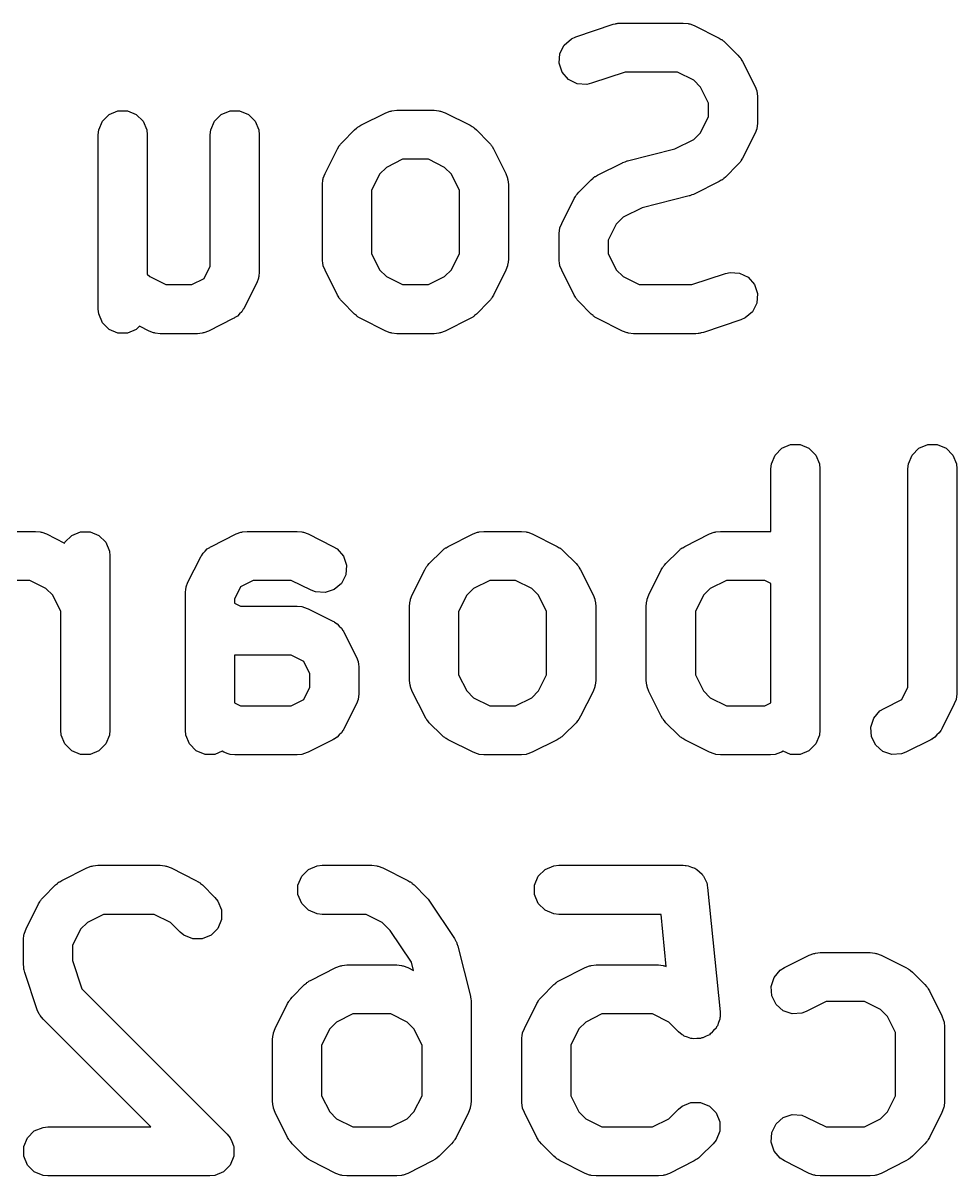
# Model space of a CAD drawing. Header units: inches. Extents: x 1.99 to 4.39, y -4.22 to -2.13.
# Drawn here: x 3.8726 to 3.985, y -2.7287 to -2.5899 of the extents above; entities that cross this region are included whole.
import ezdxf

# ---------------------------------------------------------------- set-up
doc = ezdxf.new("R2010")
doc.units = ezdxf.units.IN
doc.header["$MEASUREMENT"] = 0
doc.layers.add('BLACK', color=250, linetype='CONTINUOUS')

msp = doc.modelspace()

# ---------------------------------------------------------------- linework, layer by layer
at = {"layer": 'BLACK', "linetype": 'CONTINUOUS'}
for p, q in [((3.93916, -2.59155), (3.94366, -2.59005)), ((3.94366, -2.59005), (3.94395, -2.58998)), ((3.94395, -2.58998), (3.94402, -2.58995)), ((3.94402, -2.58995), (3.94412, -2.58994)), ((3.94412, -2.58994), (3.94423, -2.58992)), ((3.94423, -2.58992), (3.9443, -2.58993)), ((3.9443, -2.58993), (3.9446, -2.5899)), ((3.9446, -2.5899), (3.9521, -2.5899)), ((3.9521, -2.5899), (3.95267, -2.58995)), ((3.95267, -2.58995), (3.95277, -2.58999)), ((3.95277, -2.58999), (3.95288, -2.59)), ((3.95288, -2.59), (3.95342, -2.59021)), ((3.95342, -2.59021), (3.95642, -2.59171)), ((3.93863, -2.59178), (3.93916, -2.59155)), ((3.93725, -2.59357), (3.93776, -2.59254)), ((3.93776, -2.59254), (3.93863, -2.59178)), ((3.95642, -2.59171), (3.95666, -2.59186)), ((3.95666, -2.59186), (3.95674, -2.59189)), ((3.95674, -2.59189), (3.95682, -2.59196)), ((3.95682, -2.59196), (3.95691, -2.59202)), ((3.95691, -2.59202), (3.95696, -2.59208)), ((3.95696, -2.59208), (3.95718, -2.59226)), ((3.95718, -2.59226), (3.95868, -2.59376)), ((3.93717, -2.59472), (3.93725, -2.59357)), ((3.95868, -2.59376), (3.95887, -2.59399)), ((3.95887, -2.59399), (3.95893, -2.59404)), ((3.95893, -2.59404), (3.95898, -2.59413)), ((3.95898, -2.59413), (3.95905, -2.59421)), ((3.95905, -2.59421), (3.95908, -2.59428)), ((3.95908, -2.59428), (3.95924, -2.59453)), ((3.93753, -2.59581), (3.93717, -2.59472)), ((3.93829, -2.59668), (3.93753, -2.59581)), ((3.94508, -2.5958), (3.94103, -2.59715)), ((3.9514, -2.5958), (3.94508, -2.5958)), ((3.95335, -2.59678), (3.9514, -2.5958)), ((3.95924, -2.59453), (3.96074, -2.59753)), ((3.93932, -2.5972), (3.93829, -2.59668)), ((3.94047, -2.59728), (3.93932, -2.5972)), ((3.94103, -2.59715), (3.94047, -2.59728)), ((3.95417, -2.5976), (3.95335, -2.59678)), ((3.95514, -2.59955), (3.95417, -2.5976)), ((3.96074, -2.59753), (3.96094, -2.59807)), ((3.96094, -2.59807), (3.96095, -2.59817)), ((3.96095, -2.59817), (3.96099, -2.59827)), ((3.96099, -2.59827), (3.96105, -2.59885)), ((3.95514, -2.60115), (3.95514, -2.59955)), ((3.96105, -2.59885), (3.96105, -2.60185)), ((3.88215, -2.60171), (3.88296, -2.60089)), ((3.88296, -2.60089), (3.88403, -2.60045)), ((3.88403, -2.60045), (3.88518, -2.60045)), ((3.88518, -2.60045), (3.88624, -2.60089)), ((3.88624, -2.60089), (3.88706, -2.60171)), ((3.89565, -2.60171), (3.89646, -2.60089)), ((3.89646, -2.60089), (3.89753, -2.60045)), ((3.89753, -2.60045), (3.89868, -2.60045)), ((3.89868, -2.60045), (3.89974, -2.60089)), ((3.89974, -2.60089), (3.90056, -2.60171)), ((3.91328, -2.60221), (3.91628, -2.60071)), ((3.91628, -2.60071), (3.91682, -2.6005)), ((3.91682, -2.6005), (3.91693, -2.60049)), ((3.91693, -2.60049), (3.91702, -2.60045)), ((3.91702, -2.60045), (3.9176, -2.6004)), ((3.9176, -2.6004), (3.9221, -2.6004)), ((3.9221, -2.6004), (3.92267, -2.60045)), ((3.92267, -2.60045), (3.92277, -2.60049)), ((3.92277, -2.60049), (3.92288, -2.6005)), ((3.92288, -2.6005), (3.92342, -2.60071)), ((3.92342, -2.60071), (3.92642, -2.60221)), ((3.95417, -2.6031), (3.95514, -2.60115)), ((3.88165, -2.60335), (3.88171, -2.60277)), ((3.88171, -2.60277), (3.88215, -2.60171)), ((3.88706, -2.60171), (3.8875, -2.60277)), ((3.8875, -2.60277), (3.88756, -2.60335)), ((3.89515, -2.60335), (3.89521, -2.60277)), ((3.89521, -2.60277), (3.89565, -2.60171)), ((3.90056, -2.60171), (3.901, -2.60277)), ((3.901, -2.60277), (3.90105, -2.60335)), ((3.91101, -2.60426), (3.91251, -2.60276)), ((3.91251, -2.60276), (3.91274, -2.60257)), ((3.91274, -2.60257), (3.91279, -2.60252)), ((3.91279, -2.60252), (3.91288, -2.60246)), ((3.91288, -2.60246), (3.91296, -2.60239)), ((3.91296, -2.60239), (3.91303, -2.60236)), ((3.91303, -2.60236), (3.91328, -2.60221)), ((3.92642, -2.60221), (3.92667, -2.60236)), ((3.92667, -2.60236), (3.92674, -2.60239)), ((3.92674, -2.60239), (3.92682, -2.60246)), ((3.92682, -2.60246), (3.92691, -2.60252)), ((3.92691, -2.60252), (3.92696, -2.60257)), ((3.92696, -2.60257), (3.92719, -2.60276)), ((3.92719, -2.60276), (3.92869, -2.60426)), ((3.96094, -2.60263), (3.96074, -2.60317)), ((3.96095, -2.60252), (3.96094, -2.60263)), ((3.96099, -2.60242), (3.96095, -2.60252)), ((3.96105, -2.60185), (3.96099, -2.60242)), ((3.88165, -2.62435), (3.88165, -2.60335)), ((3.88756, -2.60335), (3.88756, -2.62012)), ((3.89515, -2.61915), (3.89515, -2.60335)), ((3.90105, -2.60335), (3.90105, -2.61985)), ((3.95106, -2.60506), (3.95335, -2.60392)), ((3.95335, -2.60392), (3.95417, -2.6031)), ((3.96074, -2.60317), (3.95924, -2.60617)), ((3.90896, -2.60803), (3.91046, -2.60503)), ((3.91046, -2.60503), (3.91061, -2.60478)), ((3.91061, -2.60478), (3.91064, -2.60471)), ((3.91064, -2.60471), (3.91071, -2.60463)), ((3.91071, -2.60463), (3.91077, -2.60454)), ((3.91077, -2.60454), (3.91083, -2.60449)), ((3.91083, -2.60449), (3.91101, -2.60426)), ((3.92869, -2.60426), (3.92887, -2.60449)), ((3.92887, -2.60449), (3.92893, -2.60454)), ((3.92893, -2.60454), (3.92899, -2.60463)), ((3.92899, -2.60463), (3.92905, -2.60471)), ((3.92905, -2.60471), (3.92908, -2.60478)), ((3.92908, -2.60478), (3.92924, -2.60503)), ((3.92924, -2.60503), (3.93074, -2.60803)), ((3.94538, -2.60648), (3.95106, -2.60506)), ((3.9183, -2.6063), (3.91635, -2.60728)), ((3.9214, -2.6063), (3.9183, -2.6063)), ((3.92335, -2.60728), (3.9214, -2.6063)), ((3.94178, -2.60821), (3.94478, -2.60671)), ((3.94478, -2.60671), (3.94482, -2.60669)), ((3.94482, -2.60669), (3.94483, -2.60668)), ((3.94483, -2.60668), (3.94508, -2.60659)), ((3.94508, -2.60659), (3.94532, -2.6065)), ((3.94532, -2.6065), (3.94534, -2.6065)), ((3.94534, -2.6065), (3.94538, -2.60648)), ((3.95868, -2.60694), (3.95718, -2.60844)), ((3.95887, -2.60671), (3.95868, -2.60694)), ((3.95893, -2.60666), (3.95887, -2.60671)), ((3.95898, -2.60657), (3.95893, -2.60666)), ((3.95905, -2.60649), (3.95898, -2.60657)), ((3.95908, -2.60642), (3.95905, -2.60649)), ((3.95924, -2.60617), (3.95908, -2.60642)), ((3.90875, -2.60857), (3.90896, -2.60803)), ((3.91553, -2.6081), (3.91455, -2.61004)), ((3.91635, -2.60728), (3.91553, -2.6081)), ((3.92417, -2.6081), (3.92335, -2.60728)), ((3.92515, -2.61004), (3.92417, -2.6081)), ((3.93074, -2.60803), (3.93095, -2.60857)), ((3.94153, -2.60836), (3.94178, -2.60821)), ((3.90865, -2.60935), (3.9087, -2.60877)), ((3.90865, -2.61835), (3.90865, -2.60935)), ((3.9087, -2.60877), (3.90874, -2.60867)), ((3.90874, -2.60867), (3.90875, -2.60857)), ((3.93095, -2.60857), (3.93095, -2.60867)), ((3.93095, -2.60867), (3.93099, -2.60877)), ((3.93099, -2.60877), (3.93105, -2.60935)), ((3.93105, -2.60935), (3.93105, -2.61835)), ((3.93951, -2.61026), (3.94101, -2.60876)), ((3.94101, -2.60876), (3.94123, -2.60857)), ((3.94123, -2.60857), (3.94129, -2.60851)), ((3.94129, -2.60851), (3.94137, -2.60846)), ((3.94137, -2.60846), (3.94146, -2.60839)), ((3.94146, -2.60839), (3.94153, -2.60836)), ((3.95642, -2.60899), (3.95342, -2.61049)), ((3.95666, -2.60883), (3.95642, -2.60899)), ((3.95674, -2.6088), (3.95666, -2.60883)), ((3.95682, -2.60874), (3.95674, -2.6088)), ((3.95691, -2.60868), (3.95682, -2.60874)), ((3.95696, -2.60862), (3.95691, -2.60868)), ((3.95718, -2.60844), (3.95696, -2.60862)), ((3.91455, -2.61004), (3.91455, -2.61765)), ((3.92515, -2.61765), (3.92515, -2.61004)), ((3.93746, -2.61403), (3.93896, -2.61103)), ((3.93896, -2.61103), (3.93911, -2.61078)), ((3.93911, -2.61078), (3.93914, -2.61071)), ((3.93914, -2.61071), (3.93921, -2.61063)), ((3.93921, -2.61063), (3.93926, -2.61054)), ((3.93926, -2.61054), (3.93932, -2.61049)), ((3.93932, -2.61049), (3.93951, -2.61026)), ((3.95281, -2.61071), (3.94713, -2.61213)), ((3.95285, -2.6107), (3.95281, -2.61071)), ((3.95288, -2.6107), (3.95285, -2.6107)), ((3.95311, -2.6106), (3.95288, -2.6107)), ((3.95336, -2.61052), (3.95311, -2.6106)), ((3.95337, -2.61051), (3.95336, -2.61052)), ((3.95342, -2.61049), (3.95337, -2.61051)), ((3.94713, -2.61213), (3.94485, -2.61327)), ((3.94485, -2.61327), (3.94402, -2.6141)), ((3.93714, -2.61535), (3.9372, -2.61477)), ((3.9372, -2.61477), (3.93724, -2.61467)), ((3.93724, -2.61467), (3.93725, -2.61457)), ((3.93725, -2.61457), (3.93746, -2.61403)), ((3.94402, -2.6141), (3.94305, -2.61604)), ((3.93714, -2.61835), (3.93714, -2.61535)), ((3.94305, -2.61604), (3.94305, -2.61765)), ((3.91455, -2.61765), (3.91553, -2.6196)), ((3.92417, -2.6196), (3.92515, -2.61765)), ((3.94305, -2.61765), (3.94402, -2.6196)), ((3.8944, -2.62065), (3.89515, -2.61915)), ((3.9087, -2.61892), (3.90865, -2.61835)), ((3.90874, -2.61902), (3.9087, -2.61892)), ((3.90875, -2.61913), (3.90874, -2.61902)), ((3.90896, -2.61967), (3.90875, -2.61913)), ((3.93095, -2.61913), (3.93074, -2.61967)), ((3.93099, -2.61892), (3.93095, -2.61902)), ((3.93095, -2.61902), (3.93095, -2.61913)), ((3.93105, -2.61835), (3.93099, -2.61892)), ((3.9372, -2.61892), (3.93714, -2.61835)), ((3.93724, -2.61902), (3.9372, -2.61892)), ((3.93725, -2.61913), (3.93724, -2.61902)), ((3.93746, -2.61967), (3.93725, -2.61913)), ((3.88756, -2.62012), (3.88785, -2.62042)), ((3.88785, -2.62042), (3.8898, -2.62139)), ((3.89291, -2.62139), (3.8944, -2.62065)), ((3.90095, -2.62063), (3.90074, -2.62117)), ((3.90096, -2.62052), (3.90095, -2.62063)), ((3.901, -2.62042), (3.90096, -2.62052)), ((3.90105, -2.61985), (3.901, -2.62042)), ((3.91046, -2.62267), (3.90896, -2.61967)), ((3.91553, -2.6196), (3.91635, -2.62042)), ((3.91635, -2.62042), (3.9183, -2.62139)), ((3.9214, -2.62139), (3.92335, -2.62042)), ((3.92335, -2.62042), (3.92417, -2.6196)), ((3.93074, -2.61967), (3.92924, -2.62267)), ((3.93896, -2.62267), (3.93746, -2.61967)), ((3.94402, -2.6196), (3.94485, -2.62042)), ((3.94485, -2.62042), (3.94679, -2.62139)), ((3.95312, -2.62139), (3.95716, -2.62004)), ((3.95716, -2.62004), (3.95773, -2.61992)), ((3.95773, -2.61992), (3.95887, -2.62)), ((3.95887, -2.62), (3.9599, -2.62051)), ((3.9599, -2.62051), (3.96066, -2.62138)), ((3.8898, -2.62139), (3.89291, -2.62139)), ((3.90074, -2.62117), (3.89924, -2.62417)), ((3.9183, -2.62139), (3.9214, -2.62139)), ((3.94679, -2.62139), (3.95312, -2.62139)), ((3.96066, -2.62138), (3.96102, -2.62248)), ((3.91061, -2.62291), (3.91046, -2.62267)), ((3.91064, -2.62299), (3.91061, -2.62291)), ((3.91071, -2.62307), (3.91064, -2.62299)), ((3.91077, -2.62316), (3.91071, -2.62307)), ((3.91083, -2.62321), (3.91077, -2.62316)), ((3.91101, -2.62343), (3.91083, -2.62321)), ((3.91251, -2.62493), (3.91101, -2.62343)), ((3.92869, -2.62343), (3.92719, -2.62493)), ((3.92887, -2.62321), (3.92869, -2.62343)), ((3.92893, -2.62316), (3.92887, -2.62321)), ((3.92899, -2.62307), (3.92893, -2.62316)), ((3.92905, -2.62299), (3.92899, -2.62307)), ((3.92908, -2.62291), (3.92905, -2.62299)), ((3.92924, -2.62267), (3.92908, -2.62291)), ((3.93911, -2.62291), (3.93896, -2.62267)), ((3.93914, -2.62299), (3.93911, -2.62291)), ((3.93921, -2.62307), (3.93914, -2.62299)), ((3.93926, -2.62316), (3.93921, -2.62307)), ((3.93932, -2.62321), (3.93926, -2.62316)), ((3.93951, -2.62343), (3.93932, -2.62321)), ((3.94101, -2.62493), (3.93951, -2.62343)), ((3.96102, -2.62248), (3.96094, -2.62363)), ((3.88171, -2.62492), (3.88165, -2.62435)), ((3.88215, -2.62599), (3.88171, -2.62492)), ((3.89865, -2.6249), (3.89841, -2.62518)), ((3.89893, -2.62466), (3.89865, -2.6249)), ((3.89912, -2.62436), (3.89893, -2.62466)), ((3.89917, -2.62431), (3.89912, -2.62436)), ((3.89918, -2.62426), (3.89917, -2.62431)), ((3.89924, -2.62417), (3.89918, -2.62426)), ((3.91274, -2.62512), (3.91251, -2.62493)), ((3.92719, -2.62493), (3.92696, -2.62512)), ((3.94123, -2.62512), (3.94101, -2.62493)), ((3.96043, -2.62466), (3.95956, -2.62541)), ((3.96094, -2.62363), (3.96043, -2.62466)), ((3.88296, -2.6268), (3.88215, -2.62599)), ((3.89792, -2.62549), (3.89492, -2.62699)), ((3.89802, -2.62543), (3.89792, -2.62549)), ((3.89806, -2.62541), (3.89802, -2.62543)), ((3.89812, -2.62536), (3.89806, -2.62541)), ((3.89841, -2.62518), (3.89812, -2.62536)), ((3.91279, -2.62518), (3.91274, -2.62512)), ((3.91288, -2.62523), (3.91279, -2.62518)), ((3.91296, -2.6253), (3.91288, -2.62523)), ((3.91303, -2.62533), (3.91296, -2.6253)), ((3.91328, -2.62549), (3.91303, -2.62533)), ((3.91628, -2.62699), (3.91328, -2.62549)), ((3.92642, -2.62549), (3.92342, -2.62699)), ((3.92667, -2.62533), (3.92642, -2.62549)), ((3.92674, -2.6253), (3.92667, -2.62533)), ((3.92682, -2.62523), (3.92674, -2.6253)), ((3.92691, -2.62518), (3.92682, -2.62523)), ((3.92696, -2.62512), (3.92691, -2.62518)), ((3.94129, -2.62518), (3.94123, -2.62512)), ((3.94137, -2.62523), (3.94129, -2.62518)), ((3.94146, -2.6253), (3.94137, -2.62523)), ((3.94153, -2.62533), (3.94146, -2.6253)), ((3.94178, -2.62549), (3.94153, -2.62533)), ((3.94478, -2.62699), (3.94178, -2.62549)), ((3.95903, -2.62565), (3.95453, -2.62715)), ((3.95956, -2.62541), (3.95903, -2.62565)), ((3.88403, -2.62724), (3.88296, -2.6268)), ((3.88518, -2.62724), (3.88403, -2.62724)), ((3.88624, -2.6268), (3.88518, -2.62724)), ((3.88663, -2.62641), (3.88624, -2.6268)), ((3.88778, -2.62699), (3.88663, -2.62641)), ((3.88832, -2.62719), (3.88778, -2.62699)), ((3.88843, -2.6272), (3.88832, -2.62719)), ((3.88853, -2.62724), (3.88843, -2.6272)), ((3.8891, -2.6273), (3.88853, -2.62724)), ((3.8936, -2.6273), (3.8891, -2.6273)), ((3.89418, -2.62724), (3.8936, -2.6273)), ((3.89428, -2.6272), (3.89418, -2.62724)), ((3.89438, -2.62719), (3.89428, -2.6272)), ((3.89492, -2.62699), (3.89438, -2.62719)), ((3.91682, -2.62719), (3.91628, -2.62699)), ((3.91693, -2.6272), (3.91682, -2.62719)), ((3.91702, -2.62724), (3.91693, -2.6272)), ((3.9176, -2.6273), (3.91702, -2.62724)), ((3.9221, -2.6273), (3.9176, -2.6273)), ((3.92267, -2.62724), (3.9221, -2.6273)), ((3.92277, -2.6272), (3.92267, -2.62724)), ((3.92288, -2.62719), (3.92277, -2.6272)), ((3.92342, -2.62699), (3.92288, -2.62719)), ((3.94532, -2.62719), (3.94478, -2.62699)), ((3.94542, -2.6272), (3.94532, -2.62719)), ((3.94552, -2.62724), (3.94542, -2.6272)), ((3.9461, -2.6273), (3.94552, -2.62724)), ((3.95359, -2.6273), (3.9461, -2.6273)), ((3.95389, -2.62727), (3.95359, -2.6273)), ((3.95396, -2.62728), (3.95389, -2.62727)), ((3.95407, -2.62725), (3.95396, -2.62728)), ((3.95417, -2.62724), (3.95407, -2.62725)), ((3.95424, -2.62721), (3.95417, -2.62724)), ((3.95453, -2.62715), (3.95424, -2.62721)), ((3.96314, -2.64192), (3.96395, -2.6411)), ((3.96395, -2.6411), (3.96502, -2.64066)), ((3.96502, -2.64066), (3.96617, -2.64066)), ((3.96617, -2.64066), (3.96723, -2.6411)), ((3.96723, -2.6411), (3.96805, -2.64192)), ((3.97964, -2.64192), (3.98045, -2.6411)), ((3.98045, -2.6411), (3.98152, -2.64066)), ((3.98152, -2.64066), (3.98267, -2.64066)), ((3.98267, -2.64066), (3.98373, -2.6411)), ((3.98373, -2.6411), (3.98455, -2.64192)), ((3.96264, -2.64356), (3.9627, -2.64298)), ((3.9627, -2.64298), (3.96314, -2.64192)), ((3.96805, -2.64192), (3.96849, -2.64298)), ((3.96849, -2.64298), (3.96855, -2.64356)), ((3.97914, -2.64356), (3.9792, -2.64298)), ((3.9792, -2.64298), (3.97964, -2.64192)), ((3.98455, -2.64192), (3.98499, -2.64298)), ((3.98499, -2.64298), (3.98504, -2.64356)), ((3.96264, -2.65111), (3.96264, -2.64356)), ((3.96855, -2.64356), (3.96855, -2.67505)), ((3.97914, -2.66986), (3.97914, -2.64356)), ((3.98504, -2.64356), (3.98504, -2.67055)), ((3.87111, -2.6511), (3.8741, -2.6511)), ((3.8741, -2.6511), (3.87468, -2.65116)), ((3.87468, -2.65116), (3.87478, -2.6512)), ((3.87478, -2.6512), (3.87488, -2.65121)), ((3.87488, -2.65121), (3.87543, -2.65141)), ((3.87846, -2.6516), (3.87953, -2.65116)), ((3.87953, -2.65116), (3.88068, -2.65116)), ((3.88068, -2.65116), (3.88174, -2.6516)), ((3.89828, -2.65141), (3.89882, -2.65121)), ((3.89882, -2.65121), (3.89893, -2.6512)), ((3.89893, -2.6512), (3.89903, -2.65116)), ((3.89903, -2.65116), (3.8996, -2.6511)), ((3.8996, -2.6511), (3.9056, -2.6511)), ((3.9056, -2.6511), (3.90618, -2.65116)), ((3.90618, -2.65116), (3.90627, -2.6512)), ((3.90627, -2.6512), (3.90638, -2.65121)), ((3.90638, -2.65121), (3.90692, -2.65141)), ((3.92678, -2.65141), (3.92732, -2.65121)), ((3.92732, -2.65121), (3.92742, -2.6512)), ((3.92742, -2.6512), (3.92752, -2.65116)), ((3.92752, -2.65116), (3.9281, -2.6511)), ((3.9281, -2.6511), (3.9326, -2.6511)), ((3.9326, -2.6511), (3.93317, -2.65116)), ((3.93317, -2.65116), (3.93327, -2.6512)), ((3.93327, -2.6512), (3.93338, -2.65121)), ((3.93338, -2.65121), (3.93392, -2.65141)), ((3.95527, -2.65141), (3.95581, -2.65121)), ((3.95581, -2.65121), (3.95592, -2.6512)), ((3.95592, -2.6512), (3.95602, -2.65116)), ((3.95602, -2.65116), (3.95659, -2.6511)), ((3.95659, -2.6511), (3.96259, -2.6511)), ((3.96259, -2.6511), (3.96264, -2.65111)), ((3.87543, -2.65141), (3.87761, -2.65251)), ((3.87761, -2.65251), (3.87765, -2.65241)), ((3.87765, -2.65241), (3.87846, -2.6516)), ((3.88174, -2.6516), (3.88256, -2.65241)), ((3.88256, -2.65241), (3.883, -2.65348)), ((3.89528, -2.65291), (3.89828, -2.65141)), ((3.90692, -2.65141), (3.90992, -2.65291)), ((3.92378, -2.65291), (3.92678, -2.65141)), ((3.93392, -2.65141), (3.93692, -2.65291)), ((3.95227, -2.65291), (3.95527, -2.65141)), ((3.883, -2.65348), (3.88306, -2.65406)), ((3.88306, -2.65406), (3.88306, -2.67505)), ((3.89396, -2.65423), (3.89402, -2.65414)), ((3.89402, -2.65414), (3.89404, -2.65409)), ((3.89404, -2.65409), (3.89409, -2.65404)), ((3.89409, -2.65404), (3.89427, -2.65374)), ((3.89427, -2.65374), (3.89455, -2.6535)), ((3.89455, -2.6535), (3.89479, -2.65322)), ((3.89479, -2.65322), (3.89508, -2.65304)), ((3.89508, -2.65304), (3.89514, -2.65299)), ((3.89514, -2.65299), (3.89519, -2.65297)), ((3.89519, -2.65297), (3.89528, -2.65291)), ((3.90992, -2.65291), (3.91041, -2.65322)), ((3.91041, -2.65322), (3.91117, -2.65409)), ((3.91117, -2.65409), (3.91153, -2.65519)), ((3.92151, -2.65497), (3.92301, -2.65347)), ((3.92301, -2.65347), (3.92324, -2.65328)), ((3.92324, -2.65328), (3.92329, -2.65322)), ((3.92329, -2.65322), (3.92338, -2.65317)), ((3.92338, -2.65317), (3.92346, -2.6531)), ((3.92346, -2.6531), (3.92353, -2.65307)), ((3.92353, -2.65307), (3.92378, -2.65291)), ((3.93692, -2.65291), (3.93717, -2.65307)), ((3.93717, -2.65307), (3.93724, -2.6531)), ((3.93724, -2.6531), (3.93732, -2.65317)), ((3.93732, -2.65317), (3.93741, -2.65322)), ((3.93741, -2.65322), (3.93746, -2.65328)), ((3.93746, -2.65328), (3.93769, -2.65347)), ((3.93769, -2.65347), (3.93918, -2.65497)), ((3.95001, -2.65497), (3.95151, -2.65347)), ((3.95151, -2.65347), (3.95173, -2.65328)), ((3.95173, -2.65328), (3.95178, -2.65322)), ((3.95178, -2.65322), (3.95187, -2.65317)), ((3.95187, -2.65317), (3.95195, -2.6531)), ((3.95195, -2.6531), (3.95203, -2.65307)), ((3.95203, -2.65307), (3.95227, -2.65291)), ((3.89246, -2.65723), (3.89396, -2.65423)), ((3.91153, -2.65519), (3.91145, -2.65634)), ((3.92096, -2.65573), (3.92111, -2.65549)), ((3.92111, -2.65549), (3.92114, -2.65541)), ((3.92114, -2.65541), (3.92121, -2.65533)), ((3.92121, -2.65533), (3.92127, -2.65524)), ((3.92127, -2.65524), (3.92132, -2.65519)), ((3.92132, -2.65519), (3.92151, -2.65497)), ((3.93918, -2.65497), (3.93937, -2.65519)), ((3.93937, -2.65519), (3.93943, -2.65524)), ((3.93943, -2.65524), (3.93949, -2.65533)), ((3.93949, -2.65533), (3.93955, -2.65541)), ((3.93955, -2.65541), (3.93958, -2.65549)), ((3.93958, -2.65549), (3.93974, -2.65573)), ((3.94945, -2.65573), (3.94961, -2.65549)), ((3.94961, -2.65549), (3.94964, -2.65541)), ((3.94964, -2.65541), (3.94971, -2.65533)), ((3.94971, -2.65533), (3.94976, -2.65524)), ((3.94976, -2.65524), (3.94982, -2.65519)), ((3.94982, -2.65519), (3.95001, -2.65497)), ((3.91145, -2.65634), (3.91093, -2.65737)), ((3.91946, -2.65873), (3.92096, -2.65573)), ((3.93974, -2.65573), (3.94124, -2.65873)), ((3.94795, -2.65873), (3.94945, -2.65573)), ((3.87341, -2.65701), (3.87111, -2.65701)), ((3.87536, -2.65798), (3.87341, -2.65701)), ((3.87618, -2.6588), (3.87536, -2.65798)), ((3.89215, -2.65855), (3.89221, -2.65798)), ((3.89221, -2.65798), (3.89225, -2.65788)), ((3.89225, -2.65777), (3.89246, -2.65723)), ((3.89225, -2.65788), (3.89225, -2.65777)), ((3.8988, -2.65776), (3.89805, -2.65925)), ((3.9003, -2.65701), (3.8988, -2.65776)), ((3.9049, -2.65701), (3.9003, -2.65701)), ((3.90728, -2.6582), (3.9049, -2.65701)), ((3.90782, -2.6584), (3.90728, -2.6582)), ((3.91006, -2.65812), (3.90897, -2.65848)), ((3.91093, -2.65737), (3.91006, -2.65812)), ((3.92685, -2.65798), (3.92603, -2.6588)), ((3.9288, -2.65701), (3.92685, -2.65798)), ((3.9319, -2.65701), (3.9288, -2.65701)), ((3.93385, -2.65798), (3.9319, -2.65701)), ((3.93467, -2.6588), (3.93385, -2.65798)), ((3.95534, -2.65798), (3.95452, -2.6588)), ((3.95729, -2.65701), (3.95534, -2.65798)), ((3.9619, -2.65701), (3.95729, -2.65701)), ((3.96264, -2.65738), (3.9619, -2.65701)), ((3.96264, -2.67173), (3.96264, -2.65738)), ((3.87715, -2.66075), (3.87618, -2.6588)), ((3.89215, -2.67505), (3.89215, -2.65855)), ((3.89805, -2.65925), (3.89805, -2.65973)), ((3.90897, -2.65848), (3.90782, -2.6584)), ((3.91915, -2.66005), (3.9192, -2.65948)), ((3.9192, -2.65948), (3.91924, -2.65938)), ((3.91924, -2.65938), (3.91925, -2.65927)), ((3.91925, -2.65927), (3.91946, -2.65873)), ((3.92603, -2.6588), (3.92505, -2.66075)), ((3.93564, -2.66075), (3.93467, -2.6588)), ((3.94124, -2.65873), (3.94144, -2.65927)), ((3.94144, -2.65927), (3.94145, -2.65938)), ((3.94145, -2.65938), (3.94149, -2.65948)), ((3.94149, -2.65948), (3.94155, -2.66005)), ((3.94764, -2.66005), (3.9477, -2.65948)), ((3.9477, -2.65948), (3.94774, -2.65938)), ((3.94774, -2.65938), (3.94775, -2.65927)), ((3.94775, -2.65927), (3.94795, -2.65873)), ((3.95452, -2.6588), (3.95355, -2.66075)), ((3.87715, -2.67505), (3.87715, -2.66075)), ((3.89805, -2.65973), (3.8988, -2.6601)), ((3.8988, -2.6601), (3.9056, -2.6601)), ((3.9056, -2.6601), (3.90618, -2.66016)), ((3.90618, -2.66016), (3.90627, -2.6602)), ((3.90627, -2.6602), (3.90638, -2.66021)), ((3.90638, -2.66021), (3.90692, -2.66041)), ((3.90692, -2.66041), (3.90992, -2.66191)), ((3.91915, -2.66905), (3.91915, -2.66005)), ((3.92505, -2.66075), (3.92505, -2.66836)), ((3.93564, -2.66836), (3.93564, -2.66075)), ((3.94155, -2.66005), (3.94155, -2.66905)), ((3.94764, -2.66905), (3.94764, -2.66005)), ((3.95355, -2.66075), (3.95355, -2.66836)), ((3.90992, -2.66191), (3.91002, -2.66197)), ((3.91002, -2.66197), (3.91006, -2.66199)), ((3.91006, -2.66199), (3.91012, -2.66204)), ((3.91012, -2.66204), (3.91041, -2.66222)), ((3.91041, -2.66222), (3.91065, -2.6625)), ((3.91065, -2.6625), (3.91093, -2.66274)), ((3.91093, -2.66274), (3.91112, -2.66304)), ((3.91112, -2.66304), (3.91117, -2.66309)), ((3.91117, -2.66309), (3.91118, -2.66314)), ((3.91118, -2.66314), (3.91124, -2.66323)), ((3.91124, -2.66323), (3.91274, -2.66623)), ((3.8981, -2.66601), (3.89805, -2.666)), ((3.89805, -2.666), (3.89805, -2.67173)), ((3.9049, -2.66601), (3.8981, -2.66601)), ((3.9064, -2.66675), (3.9049, -2.66601)), ((3.91274, -2.66623), (3.91295, -2.66677)), ((3.90715, -2.66825), (3.9064, -2.66675)), ((3.91295, -2.66677), (3.91296, -2.66688)), ((3.91296, -2.66688), (3.913, -2.66698)), ((3.913, -2.66698), (3.91305, -2.66755)), ((3.91305, -2.66755), (3.91305, -2.67055)), ((3.90715, -2.66986), (3.90715, -2.66825)), ((3.9192, -2.66963), (3.91915, -2.66905)), ((3.92505, -2.66836), (3.92603, -2.6703)), ((3.93467, -2.6703), (3.93564, -2.66836)), ((3.94155, -2.66905), (3.94149, -2.66963)), ((3.9477, -2.66963), (3.94764, -2.66905)), ((3.95355, -2.66836), (3.95452, -2.6703)), ((3.9064, -2.67135), (3.90715, -2.66986)), ((3.91305, -2.67055), (3.913, -2.67113)), ((3.91924, -2.66973), (3.9192, -2.66963)), ((3.91925, -2.66983), (3.91924, -2.66973)), ((3.91946, -2.67037), (3.91925, -2.66983)), ((3.92096, -2.67337), (3.91946, -2.67037)), ((3.92603, -2.6703), (3.92685, -2.67113)), ((3.93385, -2.67113), (3.93467, -2.6703)), ((3.94124, -2.67037), (3.93974, -2.67337)), ((3.94144, -2.66983), (3.94124, -2.67037)), ((3.94145, -2.66973), (3.94144, -2.66983)), ((3.94149, -2.66963), (3.94145, -2.66973)), ((3.94774, -2.66973), (3.9477, -2.66963)), ((3.94775, -2.66983), (3.94774, -2.66973)), ((3.94795, -2.67037), (3.94775, -2.66983)), ((3.94945, -2.67337), (3.94795, -2.67037)), ((3.95452, -2.6703), (3.95534, -2.67113)), ((3.97839, -2.67135), (3.97914, -2.66986)), ((3.98504, -2.67055), (3.98499, -2.67113)), ((3.89805, -2.67173), (3.8988, -2.6721)), ((3.8988, -2.6721), (3.9049, -2.6721)), ((3.9049, -2.6721), (3.9064, -2.67135)), ((3.91274, -2.67187), (3.91124, -2.67487)), ((3.91295, -2.67133), (3.91274, -2.67187)), ((3.91296, -2.67123), (3.91295, -2.67133)), ((3.913, -2.67113), (3.91296, -2.67123)), ((3.92685, -2.67113), (3.9288, -2.6721)), ((3.9288, -2.6721), (3.9319, -2.6721)), ((3.9319, -2.6721), (3.93385, -2.67113)), ((3.95534, -2.67113), (3.95729, -2.6721)), ((3.95729, -2.6721), (3.9619, -2.6721)), ((3.9619, -2.6721), (3.96264, -2.67173)), ((3.97627, -2.67241), (3.97839, -2.67135)), ((3.98473, -2.67187), (3.98323, -2.67487)), ((3.98494, -2.67133), (3.98473, -2.67187)), ((3.98495, -2.67123), (3.98494, -2.67133)), ((3.98499, -2.67113), (3.98495, -2.67123)), ((3.92111, -2.67362), (3.92096, -2.67337)), ((3.93974, -2.67337), (3.93958, -2.67362)), ((3.94961, -2.67362), (3.94945, -2.67337)), ((3.97503, -2.67359), (3.97578, -2.67272)), ((3.97578, -2.67272), (3.97627, -2.67241)), ((3.91118, -2.67497), (3.91117, -2.67502)), ((3.91124, -2.67487), (3.91118, -2.67497)), ((3.92114, -2.67369), (3.92111, -2.67362)), ((3.92121, -2.67377), (3.92114, -2.67369)), ((3.92127, -2.67386), (3.92121, -2.67377)), ((3.92132, -2.67391), (3.92127, -2.67386)), ((3.92151, -2.67414), (3.92132, -2.67391)), ((3.92301, -2.67564), (3.92151, -2.67414)), ((3.93918, -2.67414), (3.93769, -2.67564)), ((3.93937, -2.67391), (3.93918, -2.67414)), ((3.93943, -2.67386), (3.93937, -2.67391)), ((3.93949, -2.67377), (3.93943, -2.67386)), ((3.93955, -2.67369), (3.93949, -2.67377)), ((3.93958, -2.67362), (3.93955, -2.67369)), ((3.94964, -2.67369), (3.94961, -2.67362)), ((3.94971, -2.67377), (3.94964, -2.67369)), ((3.94976, -2.67386), (3.94971, -2.67377)), ((3.94982, -2.67391), (3.94976, -2.67386)), ((3.95001, -2.67414), (3.94982, -2.67391)), ((3.95151, -2.67564), (3.95001, -2.67414)), ((3.97466, -2.67468), (3.97503, -2.67359)), ((3.97474, -2.67583), (3.97466, -2.67468)), ((3.98317, -2.67497), (3.98316, -2.67502)), ((3.98323, -2.67487), (3.98317, -2.67497)), ((3.87721, -2.67563), (3.87715, -2.67505)), ((3.87765, -2.67669), (3.87721, -2.67563)), ((3.883, -2.67563), (3.88256, -2.67669)), ((3.88306, -2.67505), (3.883, -2.67563)), ((3.89221, -2.67563), (3.89215, -2.67505)), ((3.89265, -2.67669), (3.89221, -2.67563)), ((3.90992, -2.67619), (3.90692, -2.67769)), ((3.91002, -2.67613), (3.90992, -2.67619)), ((3.91006, -2.67612), (3.91002, -2.67613)), ((3.91012, -2.67607), (3.91006, -2.67612)), ((3.91041, -2.67589), (3.91012, -2.67607)), ((3.91065, -2.67561), (3.91041, -2.67589)), ((3.91093, -2.67536), (3.91065, -2.67561)), ((3.91112, -2.67507), (3.91093, -2.67536)), ((3.91117, -2.67502), (3.91112, -2.67507)), ((3.92324, -2.67583), (3.92301, -2.67564)), ((3.92329, -2.67589), (3.92324, -2.67583)), ((3.92338, -2.67594), (3.92329, -2.67589)), ((3.92346, -2.67601), (3.92338, -2.67594)), ((3.92353, -2.67604), (3.92346, -2.67601)), ((3.92378, -2.67619), (3.92353, -2.67604)), ((3.92678, -2.67769), (3.92378, -2.67619)), ((3.93692, -2.67619), (3.93392, -2.67769)), ((3.93717, -2.67604), (3.93692, -2.67619)), ((3.93724, -2.67601), (3.93717, -2.67604)), ((3.93732, -2.67594), (3.93724, -2.67601)), ((3.93741, -2.67589), (3.93732, -2.67594)), ((3.93746, -2.67583), (3.93741, -2.67589)), ((3.93769, -2.67564), (3.93746, -2.67583)), ((3.95173, -2.67583), (3.95151, -2.67564)), ((3.95178, -2.67589), (3.95173, -2.67583)), ((3.95187, -2.67594), (3.95178, -2.67589)), ((3.95195, -2.67601), (3.95187, -2.67594)), ((3.95203, -2.67604), (3.95195, -2.67601)), ((3.95227, -2.67619), (3.95203, -2.67604)), ((3.95527, -2.67769), (3.95227, -2.67619)), ((3.96849, -2.67563), (3.96805, -2.67669)), ((3.96855, -2.67505), (3.96849, -2.67563)), ((3.97526, -2.67686), (3.97474, -2.67583)), ((3.98191, -2.67619), (3.97891, -2.67769)), ((3.98201, -2.67613), (3.98191, -2.67619)), ((3.98205, -2.67612), (3.98201, -2.67613)), ((3.98211, -2.67607), (3.98205, -2.67612)), ((3.9824, -2.67589), (3.98211, -2.67607)), ((3.98264, -2.67561), (3.9824, -2.67589)), ((3.98292, -2.67536), (3.98264, -2.67561)), ((3.98311, -2.67507), (3.98292, -2.67536)), ((3.98316, -2.67502), (3.98311, -2.67507)), ((3.87846, -2.67751), (3.87765, -2.67669)), ((3.87953, -2.67795), (3.87846, -2.67751)), ((3.88174, -2.67751), (3.88068, -2.67795)), ((3.88256, -2.67669), (3.88174, -2.67751)), ((3.89346, -2.67751), (3.89265, -2.67669)), ((3.89453, -2.67795), (3.89346, -2.67751)), ((3.89656, -2.67758), (3.89568, -2.67795)), ((3.89678, -2.67769), (3.89656, -2.67758)), ((3.89732, -2.6779), (3.89678, -2.67769)), ((3.90692, -2.67769), (3.90638, -2.6779)), ((3.92732, -2.6779), (3.92678, -2.67769)), ((3.93392, -2.67769), (3.93338, -2.6779)), ((3.95581, -2.6779), (3.95527, -2.67769)), ((3.96391, -2.67769), (3.96337, -2.6779)), ((3.96414, -2.67758), (3.96391, -2.67769)), ((3.96502, -2.67795), (3.96414, -2.67758)), ((3.96723, -2.67751), (3.96617, -2.67795)), ((3.96805, -2.67669), (3.96723, -2.67751)), ((3.97613, -2.67762), (3.97526, -2.67686)), ((3.97722, -2.67798), (3.97613, -2.67762)), ((3.97891, -2.67769), (3.97837, -2.6779)), ((3.88068, -2.67795), (3.87953, -2.67795)), ((3.89568, -2.67795), (3.89453, -2.67795)), ((3.89743, -2.67791), (3.89732, -2.6779)), ((3.89753, -2.67795), (3.89743, -2.67791)), ((3.8981, -2.67801), (3.89753, -2.67795)), ((3.9056, -2.67801), (3.8981, -2.67801)), ((3.90618, -2.67795), (3.9056, -2.67801)), ((3.90627, -2.67791), (3.90618, -2.67795)), ((3.90638, -2.6779), (3.90627, -2.67791)), ((3.92742, -2.67791), (3.92732, -2.6779)), ((3.92752, -2.67795), (3.92742, -2.67791)), ((3.9281, -2.67801), (3.92752, -2.67795)), ((3.9326, -2.67801), (3.9281, -2.67801)), ((3.93317, -2.67795), (3.9326, -2.67801)), ((3.93327, -2.67791), (3.93317, -2.67795)), ((3.93338, -2.6779), (3.93327, -2.67791)), ((3.95592, -2.67791), (3.95581, -2.6779)), ((3.95602, -2.67795), (3.95592, -2.67791)), ((3.95659, -2.67801), (3.95602, -2.67795)), ((3.96259, -2.67801), (3.95659, -2.67801)), ((3.96317, -2.67795), (3.96259, -2.67801)), ((3.96327, -2.67791), (3.96317, -2.67795)), ((3.96337, -2.6779), (3.96327, -2.67791)), ((3.96617, -2.67795), (3.96502, -2.67795)), ((3.97837, -2.6779), (3.97722, -2.67798)), ((3.87728, -2.69312), (3.88028, -2.69162)), ((3.88028, -2.69162), (3.88082, -2.69142)), ((3.88082, -2.69142), (3.88093, -2.69141)), ((3.88093, -2.69141), (3.88103, -2.69137)), ((3.88103, -2.69137), (3.8816, -2.69131)), ((3.8816, -2.69131), (3.8891, -2.69131)), ((3.8891, -2.69131), (3.88968, -2.69137)), ((3.88968, -2.69137), (3.88978, -2.69141)), ((3.88978, -2.69141), (3.88988, -2.69142)), ((3.88988, -2.69142), (3.89042, -2.69162)), ((3.89042, -2.69162), (3.89342, -2.69312)), ((3.90696, -2.69181), (3.90802, -2.69137)), ((3.90802, -2.69137), (3.9086, -2.69131)), ((3.9086, -2.69131), (3.9146, -2.69131)), ((3.9146, -2.69131), (3.91518, -2.69137)), ((3.91518, -2.69137), (3.91527, -2.69141)), ((3.91527, -2.69141), (3.91538, -2.69142)), ((3.91538, -2.69142), (3.91592, -2.69162)), ((3.91592, -2.69162), (3.91892, -2.69312)), ((3.93546, -2.69181), (3.93652, -2.69137)), ((3.93652, -2.69137), (3.9371, -2.69131)), ((3.9371, -2.69131), (3.9521, -2.69131)), ((3.9521, -2.69131), (3.95231, -2.69133)), ((3.95231, -2.69133), (3.95238, -2.69132)), ((3.95238, -2.69132), (3.95245, -2.69135)), ((3.95245, -2.69135), (3.95267, -2.69137)), ((3.95267, -2.69137), (3.95307, -2.69153)), ((3.95307, -2.69153), (3.95348, -2.69166)), ((3.9057, -2.69369), (3.90615, -2.69262)), ((3.90615, -2.69262), (3.90696, -2.69181)), ((3.9342, -2.69369), (3.93464, -2.69262)), ((3.93464, -2.69262), (3.93546, -2.69181)), ((3.95348, -2.69166), (3.9536, -2.69175)), ((3.9536, -2.69175), (3.95374, -2.69181)), ((3.95374, -2.69181), (3.95404, -2.69211)), ((3.95404, -2.69211), (3.95437, -2.69239)), ((3.95437, -2.69239), (3.95445, -2.69252)), ((3.95445, -2.69252), (3.95455, -2.69262)), ((3.95455, -2.69262), (3.95472, -2.69302)), ((3.87502, -2.69518), (3.87652, -2.69368)), ((3.87652, -2.69368), (3.87674, -2.69349)), ((3.87674, -2.69349), (3.87679, -2.69343)), ((3.87679, -2.69343), (3.87688, -2.69337)), ((3.87688, -2.69337), (3.87696, -2.69331)), ((3.87696, -2.69331), (3.87704, -2.69328)), ((3.87704, -2.69328), (3.87728, -2.69312)), ((3.89342, -2.69312), (3.89367, -2.69328)), ((3.89367, -2.69328), (3.89374, -2.69331)), ((3.89374, -2.69331), (3.89382, -2.69337)), ((3.89382, -2.69337), (3.89391, -2.69343)), ((3.89391, -2.69343), (3.89396, -2.69349)), ((3.89396, -2.69349), (3.89419, -2.69368)), ((3.89419, -2.69368), (3.89569, -2.69518)), ((3.9057, -2.69484), (3.9057, -2.69369)), ((3.91892, -2.69312), (3.91917, -2.69328)), ((3.91917, -2.69328), (3.91924, -2.69331)), ((3.91924, -2.69331), (3.91932, -2.69337)), ((3.91932, -2.69337), (3.91941, -2.69343)), ((3.91941, -2.69343), (3.91946, -2.69349)), ((3.91946, -2.69349), (3.91969, -2.69368)), ((3.91969, -2.69368), (3.92119, -2.69518)), ((3.9342, -2.69484), (3.9342, -2.69369)), ((3.95472, -2.69302), (3.95492, -2.6934)), ((3.95492, -2.6934), (3.95496, -2.69362)), ((3.95496, -2.69362), (3.95499, -2.69369)), ((3.95499, -2.69369), (3.95499, -2.69376)), ((3.95499, -2.69376), (3.95503, -2.69397)), ((3.95503, -2.69397), (3.95653, -2.70897)), ((3.87446, -2.69594), (3.87462, -2.69569)), ((3.87462, -2.69569), (3.87465, -2.69562)), ((3.87465, -2.69562), (3.87472, -2.69554)), ((3.87472, -2.69554), (3.87477, -2.69545)), ((3.87477, -2.69545), (3.87483, -2.6954)), ((3.87483, -2.6954), (3.87502, -2.69518)), ((3.89569, -2.69518), (3.89606, -2.69562)), ((3.89606, -2.69562), (3.8965, -2.69669)), ((3.90615, -2.6959), (3.9057, -2.69484)), ((3.92119, -2.69518), (3.92119, -2.69518)), ((3.92119, -2.69518), (3.92119, -2.69518)), ((3.92119, -2.69518), (3.92137, -2.69539)), ((3.92137, -2.69539), (3.92155, -2.69562)), ((3.92155, -2.69562), (3.92155, -2.69562)), ((3.92155, -2.69562), (3.92156, -2.69563)), ((3.92156, -2.69563), (3.92456, -2.70012)), ((3.93464, -2.6959), (3.9342, -2.69484)), ((3.87296, -2.69894), (3.87446, -2.69594)), ((3.8965, -2.69669), (3.8965, -2.69784)), ((3.90696, -2.69672), (3.90615, -2.6959)), ((3.90802, -2.69716), (3.90696, -2.69672)), ((3.9086, -2.69722), (3.90802, -2.69716)), ((3.93546, -2.69672), (3.93464, -2.6959)), ((3.93652, -2.69716), (3.93546, -2.69672)), ((3.9371, -2.69722), (3.93652, -2.69716)), ((3.88035, -2.69819), (3.87953, -2.69901)), ((3.8823, -2.69722), (3.88035, -2.69819)), ((3.88841, -2.69722), (3.8823, -2.69722)), ((3.89035, -2.69819), (3.88841, -2.69722)), ((3.89151, -2.69935), (3.89035, -2.69819)), ((3.8965, -2.69784), (3.89606, -2.6989)), ((3.9139, -2.69722), (3.9086, -2.69722)), ((3.91585, -2.69819), (3.9139, -2.69722)), ((3.9168, -2.69914), (3.91585, -2.69819)), ((3.94942, -2.69722), (3.9371, -2.69722)), ((3.95005, -2.70348), (3.94942, -2.69722)), ((3.87265, -2.70026), (3.87271, -2.69969)), ((3.87271, -2.69969), (3.87275, -2.69959)), ((3.87275, -2.69959), (3.87276, -2.69948)), ((3.87276, -2.69948), (3.87296, -2.69894)), ((3.87953, -2.69901), (3.87856, -2.70096)), ((3.89196, -2.69972), (3.89151, -2.69935)), ((3.89303, -2.70016), (3.89196, -2.69972)), ((3.89524, -2.69972), (3.89418, -2.70016)), ((3.89606, -2.6989), (3.89524, -2.69972)), ((3.91936, -2.70297), (3.9168, -2.69914)), ((3.87265, -2.70326), (3.87265, -2.70026)), ((3.87856, -2.70096), (3.87856, -2.70278)), ((3.89418, -2.70016), (3.89303, -2.70016)), ((3.92456, -2.70012), (3.92473, -2.70044)), ((3.92473, -2.70044), (3.92477, -2.7005)), ((3.92477, -2.7005), (3.92479, -2.70057)), ((3.92479, -2.70057), (3.92483, -2.70064)), ((3.92483, -2.70064), (3.92484, -2.70071)), ((3.92484, -2.70071), (3.92496, -2.70105)), ((3.92496, -2.70105), (3.92646, -2.70705)), ((3.96427, -2.70362), (3.96727, -2.70212)), ((3.96727, -2.70212), (3.96781, -2.70191)), ((3.96781, -2.70191), (3.96792, -2.70191)), ((3.96792, -2.70191), (3.96802, -2.70187)), ((3.96802, -2.70187), (3.96859, -2.70181)), ((3.96859, -2.70181), (3.97459, -2.70181)), ((3.97459, -2.70181), (3.97517, -2.70187)), ((3.97517, -2.70187), (3.97527, -2.70191)), ((3.97527, -2.70191), (3.97537, -2.70191)), ((3.97537, -2.70191), (3.97591, -2.70212)), ((3.97591, -2.70212), (3.97891, -2.70362)), ((3.87268, -2.70355), (3.87265, -2.70326)), ((3.87268, -2.70363), (3.87268, -2.70355)), ((3.8727, -2.70373), (3.87268, -2.70363)), ((3.87271, -2.70384), (3.8727, -2.70373)), ((3.87274, -2.70391), (3.87271, -2.70384)), ((3.8728, -2.7042), (3.87274, -2.70391)), ((3.87856, -2.70278), (3.87969, -2.70617)), ((3.90728, -2.70512), (3.91028, -2.70362)), ((3.91028, -2.70362), (3.91082, -2.70341)), ((3.91082, -2.70341), (3.91093, -2.70341)), ((3.91093, -2.70341), (3.91102, -2.70337)), ((3.91102, -2.70337), (3.9116, -2.70331)), ((3.9116, -2.70331), (3.9176, -2.70331)), ((3.9176, -2.70331), (3.91818, -2.70337)), ((3.91818, -2.70337), (3.91827, -2.70341)), ((3.91827, -2.70341), (3.91838, -2.70341)), ((3.91838, -2.70341), (3.91892, -2.70362)), ((3.91892, -2.70362), (3.91961, -2.70396)), ((3.91961, -2.70396), (3.91936, -2.70297)), ((3.93728, -2.70512), (3.94028, -2.70362)), ((3.94028, -2.70362), (3.94082, -2.70341)), ((3.94082, -2.70341), (3.94092, -2.70341)), ((3.94092, -2.70341), (3.94102, -2.70337)), ((3.94102, -2.70337), (3.9416, -2.70331)), ((3.9416, -2.70331), (3.9491, -2.70331)), ((3.9491, -2.70331), (3.94967, -2.70337)), ((3.94967, -2.70337), (3.94977, -2.70341)), ((3.94977, -2.70341), (3.94988, -2.70341)), ((3.94988, -2.70341), (3.95005, -2.70348)), ((3.96303, -2.7048), (3.96378, -2.70393)), ((3.96378, -2.70393), (3.96427, -2.70362)), ((3.97891, -2.70362), (3.97916, -2.70378)), ((3.97916, -2.70378), (3.97923, -2.70381)), ((3.97923, -2.70381), (3.97931, -2.70387)), ((3.97931, -2.70387), (3.9794, -2.70393)), ((3.9794, -2.70393), (3.97945, -2.70399)), ((3.97945, -2.70399), (3.97968, -2.70417)), ((3.8743, -2.7087), (3.8728, -2.7042)), ((3.90651, -2.70567), (3.90674, -2.70549)), ((3.90674, -2.70549), (3.90679, -2.70543)), ((3.90679, -2.70543), (3.90688, -2.70537)), ((3.90688, -2.70537), (3.90696, -2.70531)), ((3.90696, -2.70531), (3.90703, -2.70528)), ((3.90703, -2.70528), (3.90728, -2.70512)), ((3.93651, -2.70567), (3.93674, -2.70549)), ((3.93674, -2.70549), (3.93679, -2.70543)), ((3.93679, -2.70543), (3.93688, -2.70537)), ((3.93688, -2.70537), (3.93696, -2.70531)), ((3.93696, -2.70531), (3.93703, -2.70528)), ((3.93703, -2.70528), (3.93728, -2.70512)), ((3.96266, -2.70589), (3.96303, -2.7048)), ((3.97968, -2.70417), (3.98118, -2.70567)), ((3.87969, -2.70617), (3.89719, -2.72367)), ((3.90501, -2.70717), (3.90651, -2.70567)), ((3.93501, -2.70717), (3.93651, -2.70567)), ((3.96275, -2.70704), (3.96266, -2.70589)), ((3.98118, -2.70567), (3.98137, -2.7059)), ((3.98137, -2.7059), (3.98142, -2.70595)), ((3.98142, -2.70595), (3.98148, -2.70604)), ((3.98148, -2.70604), (3.98155, -2.70612)), ((3.98155, -2.70612), (3.98158, -2.70619)), ((3.98158, -2.70619), (3.98173, -2.70644)), ((3.98173, -2.70644), (3.98323, -2.70944)), ((3.90296, -2.71094), (3.90446, -2.70794)), ((3.90446, -2.70794), (3.90462, -2.70769)), ((3.90462, -2.70769), (3.90465, -2.70762)), ((3.90465, -2.70762), (3.90471, -2.70754)), ((3.90471, -2.70754), (3.90477, -2.70745)), ((3.90477, -2.70745), (3.90483, -2.7074)), ((3.90483, -2.7074), (3.90501, -2.70717)), ((3.92646, -2.70705), (3.92648, -2.70715)), ((3.92648, -2.70715), (3.92649, -2.70719)), ((3.92649, -2.70719), (3.92652, -2.7074)), ((3.92652, -2.7074), (3.92655, -2.70762)), ((3.92655, -2.70762), (3.92654, -2.70766)), ((3.92654, -2.70766), (3.92655, -2.70776)), ((3.92655, -2.70776), (3.92655, -2.71976)), ((3.93296, -2.71094), (3.93446, -2.70794)), ((3.93446, -2.70794), (3.93461, -2.70769)), ((3.93461, -2.70769), (3.93464, -2.70762)), ((3.93464, -2.70762), (3.93471, -2.70754)), ((3.93471, -2.70754), (3.93476, -2.70745)), ((3.93476, -2.70745), (3.93482, -2.7074)), ((3.93482, -2.7074), (3.93501, -2.70717)), ((3.96326, -2.70807), (3.96275, -2.70704)), ((3.96413, -2.70883), (3.96326, -2.70807)), ((3.96929, -2.70771), (3.96691, -2.7089)), ((3.9739, -2.70771), (3.96929, -2.70771)), ((3.97584, -2.70869), (3.9739, -2.70771)), ((3.87454, -2.70922), (3.8743, -2.7087)), ((3.87461, -2.7093), (3.87454, -2.70922)), ((3.87465, -2.7094), (3.87461, -2.7093)), ((3.87502, -2.70985), (3.87465, -2.7094)), ((3.9123, -2.70921), (3.91035, -2.71019)), ((3.9169, -2.70921), (3.9123, -2.70921)), ((3.91885, -2.71019), (3.9169, -2.70921)), ((3.94229, -2.70921), (3.94035, -2.71019)), ((3.9484, -2.70921), (3.94229, -2.70921)), ((3.95035, -2.71019), (3.9484, -2.70921)), ((3.95653, -2.70955), (3.95649, -2.70969)), ((3.95653, -2.70897), (3.95653, -2.70955)), ((3.96522, -2.70919), (3.96413, -2.70883)), ((3.96637, -2.70911), (3.96522, -2.70919)), ((3.96691, -2.7089), (3.96637, -2.70911)), ((3.97667, -2.70951), (3.97584, -2.70869)), ((3.97764, -2.71146), (3.97667, -2.70951)), ((3.98323, -2.70944), (3.98344, -2.70998)), ((3.88797, -2.72281), (3.87502, -2.70985)), ((3.90275, -2.71148), (3.90296, -2.71094)), ((3.90953, -2.71101), (3.90855, -2.71296)), ((3.91035, -2.71019), (3.90953, -2.71101)), ((3.91967, -2.71101), (3.91885, -2.71019)), ((3.92065, -2.71296), (3.91967, -2.71101)), ((3.93275, -2.71148), (3.93296, -2.71094)), ((3.93952, -2.71101), (3.93855, -2.71296)), ((3.94035, -2.71019), (3.93952, -2.71101)), ((3.95151, -2.71135), (3.95035, -2.71019)), ((3.95605, -2.7109), (3.95574, -2.71121)), ((3.95611, -2.71076), (3.95605, -2.7109)), ((3.9562, -2.71065), (3.95611, -2.71076)), ((3.95633, -2.71024), (3.9562, -2.71065)), ((3.95649, -2.70984), (3.95633, -2.71024)), ((3.95649, -2.70969), (3.95649, -2.70984)), ((3.98344, -2.70998), (3.98345, -2.71009)), ((3.98345, -2.71009), (3.98349, -2.71019)), ((3.98349, -2.71019), (3.98354, -2.71076)), ((3.98354, -2.71076), (3.98354, -2.71976)), ((3.90265, -2.71226), (3.90271, -2.71169)), ((3.90265, -2.71976), (3.90265, -2.71226)), ((3.90271, -2.71169), (3.90275, -2.71159)), ((3.90275, -2.71159), (3.90275, -2.71148)), ((3.93264, -2.71226), (3.9327, -2.71169)), ((3.93264, -2.71976), (3.93264, -2.71226)), ((3.9327, -2.71169), (3.93274, -2.71159)), ((3.93274, -2.71159), (3.93275, -2.71148)), ((3.95195, -2.71172), (3.95151, -2.71135)), ((3.95209, -2.71177), (3.95195, -2.71172)), ((3.95221, -2.71187), (3.95209, -2.71177)), ((3.95262, -2.71199), (3.95221, -2.71187)), ((3.95302, -2.71216), (3.95262, -2.71199)), ((3.95317, -2.71216), (3.95302, -2.71216)), ((3.95331, -2.7122), (3.95317, -2.71216)), ((3.95374, -2.71216), (3.95331, -2.7122)), ((3.95417, -2.71216), (3.95374, -2.71216)), ((3.95431, -2.7121), (3.95417, -2.71216)), ((3.95446, -2.71209), (3.95431, -2.7121)), ((3.95484, -2.71188), (3.95446, -2.71209)), ((3.95524, -2.71172), (3.95484, -2.71188)), ((3.95534, -2.71161), (3.95524, -2.71172)), ((3.95547, -2.71154), (3.95534, -2.71161)), ((3.95574, -2.71121), (3.95547, -2.71154)), ((3.97764, -2.71906), (3.97764, -2.71146)), ((3.90855, -2.71296), (3.90855, -2.71906)), ((3.92065, -2.71906), (3.92065, -2.71296)), ((3.93855, -2.71296), (3.93855, -2.71906)), ((3.90855, -2.71906), (3.90953, -2.72101)), ((3.91967, -2.72101), (3.92065, -2.71906)), ((3.93855, -2.71906), (3.93952, -2.72101)), ((3.97667, -2.72101), (3.97764, -2.71906)), ((3.90271, -2.72034), (3.90265, -2.71976)), ((3.90275, -2.72043), (3.90271, -2.72034)), ((3.90275, -2.72054), (3.90275, -2.72043)), ((3.90296, -2.72108), (3.90275, -2.72054)), ((3.92645, -2.72054), (3.92624, -2.72108)), ((3.92649, -2.72034), (3.92645, -2.72043)), ((3.92645, -2.72043), (3.92645, -2.72054)), ((3.92655, -2.71976), (3.92649, -2.72034)), ((3.9327, -2.72034), (3.93264, -2.71976)), ((3.93274, -2.72043), (3.9327, -2.72034)), ((3.93275, -2.72054), (3.93274, -2.72043)), ((3.93296, -2.72108), (3.93275, -2.72054)), ((3.95035, -2.72183), (3.95151, -2.72067)), ((3.95151, -2.72067), (3.95195, -2.7203)), ((3.95195, -2.7203), (3.95302, -2.71986)), ((3.95302, -2.71986), (3.95417, -2.71986)), ((3.95417, -2.71986), (3.95524, -2.7203)), ((3.95524, -2.7203), (3.95605, -2.72112)), ((3.98344, -2.72054), (3.98323, -2.72108)), ((3.98345, -2.72043), (3.98344, -2.72054)), ((3.98349, -2.72034), (3.98345, -2.72043)), ((3.98354, -2.71976), (3.98349, -2.72034)), ((3.90446, -2.72408), (3.90296, -2.72108)), ((3.90953, -2.72101), (3.91035, -2.72183)), ((3.91035, -2.72183), (3.9123, -2.72281)), ((3.9169, -2.72281), (3.91885, -2.72183)), ((3.91885, -2.72183), (3.91967, -2.72101)), ((3.92624, -2.72108), (3.92474, -2.72408)), ((3.93446, -2.72408), (3.93296, -2.72108)), ((3.93952, -2.72101), (3.94035, -2.72183)), ((3.94035, -2.72183), (3.94229, -2.72281)), ((3.9484, -2.72281), (3.95035, -2.72183)), ((3.95605, -2.72112), (3.95649, -2.72218)), ((3.96326, -2.72245), (3.96413, -2.72169)), ((3.96413, -2.72169), (3.96522, -2.72133)), ((3.96522, -2.72133), (3.96637, -2.72141)), ((3.96637, -2.72141), (3.96691, -2.72162)), ((3.96691, -2.72162), (3.96929, -2.72281)), ((3.9739, -2.72281), (3.97584, -2.72183)), ((3.97584, -2.72183), (3.97667, -2.72101)), ((3.98323, -2.72108), (3.98173, -2.72408)), ((3.87315, -2.72412), (3.87396, -2.7233)), ((3.87396, -2.7233), (3.87503, -2.72286)), ((3.87503, -2.72286), (3.8756, -2.72281)), ((3.8756, -2.72281), (3.88797, -2.72281)), ((3.9123, -2.72281), (3.9169, -2.72281)), ((3.94229, -2.72281), (3.9484, -2.72281)), ((3.95649, -2.72334), (3.95605, -2.7244)), ((3.95649, -2.72218), (3.95649, -2.72334)), ((3.96266, -2.72463), (3.96275, -2.72348)), ((3.96275, -2.72348), (3.96326, -2.72245)), ((3.96929, -2.72281), (3.9739, -2.72281)), ((3.87271, -2.72518), (3.87315, -2.72412)), ((3.89719, -2.72367), (3.89756, -2.72412)), ((3.89756, -2.72412), (3.89774, -2.72457)), ((3.89774, -2.72457), (3.89796, -2.72509)), ((3.90462, -2.72433), (3.90446, -2.72408)), ((3.90465, -2.7244), (3.90462, -2.72433)), ((3.90471, -2.72448), (3.90465, -2.7244)), ((3.90477, -2.72457), (3.90471, -2.72448)), ((3.90483, -2.72462), (3.90477, -2.72457)), ((3.90501, -2.72485), (3.90483, -2.72462)), ((3.90651, -2.72635), (3.90501, -2.72485)), ((3.92419, -2.72485), (3.92269, -2.72635)), ((3.92437, -2.72462), (3.92419, -2.72485)), ((3.92443, -2.72457), (3.92437, -2.72462)), ((3.92449, -2.72448), (3.92443, -2.72457)), ((3.92455, -2.7244), (3.92449, -2.72448)), ((3.92458, -2.72433), (3.92455, -2.7244)), ((3.92474, -2.72408), (3.92458, -2.72433)), ((3.93461, -2.72433), (3.93446, -2.72408)), ((3.93464, -2.7244), (3.93461, -2.72433)), ((3.93471, -2.72448), (3.93464, -2.7244)), ((3.93476, -2.72457), (3.93471, -2.72448)), ((3.93482, -2.72462), (3.93476, -2.72457)), ((3.93501, -2.72485), (3.93482, -2.72462)), ((3.93651, -2.72635), (3.93501, -2.72485)), ((3.95568, -2.72485), (3.95418, -2.72635)), ((3.95605, -2.7244), (3.95568, -2.72485)), ((3.96303, -2.72572), (3.96266, -2.72463)), ((3.98118, -2.72485), (3.97968, -2.72635)), ((3.98137, -2.72462), (3.98118, -2.72485)), ((3.98142, -2.72457), (3.98137, -2.72462)), ((3.98148, -2.72448), (3.98142, -2.72457)), ((3.98155, -2.7244), (3.98148, -2.72448)), ((3.98158, -2.72433), (3.98155, -2.7244)), ((3.98173, -2.72408), (3.98158, -2.72433)), ((3.87271, -2.72634), (3.87271, -2.72518)), ((3.89796, -2.72509), (3.898, -2.72518)), ((3.898, -2.72518), (3.898, -2.72634)), ((3.96378, -2.72659), (3.96303, -2.72572)), ((3.87315, -2.7274), (3.87271, -2.72634)), ((3.87396, -2.72821), (3.87315, -2.7274)), ((3.89756, -2.7274), (3.89674, -2.72821)), ((3.898, -2.72634), (3.89756, -2.7274)), ((3.90674, -2.72653), (3.90651, -2.72635)), ((3.90679, -2.72659), (3.90674, -2.72653)), ((3.90688, -2.72665), (3.90679, -2.72659)), ((3.90696, -2.72671), (3.90688, -2.72665)), ((3.90703, -2.72674), (3.90696, -2.72671)), ((3.90728, -2.7269), (3.90703, -2.72674)), ((3.91028, -2.7284), (3.90728, -2.7269)), ((3.92192, -2.7269), (3.91892, -2.7284)), ((3.92217, -2.72674), (3.92192, -2.7269)), ((3.92224, -2.72671), (3.92217, -2.72674)), ((3.92232, -2.72665), (3.92224, -2.72671)), ((3.92241, -2.72659), (3.92232, -2.72665)), ((3.92246, -2.72653), (3.92241, -2.72659)), ((3.92269, -2.72635), (3.92246, -2.72653)), ((3.93674, -2.72653), (3.93651, -2.72635)), ((3.93679, -2.72659), (3.93674, -2.72653)), ((3.93688, -2.72665), (3.93679, -2.72659)), ((3.93696, -2.72671), (3.93688, -2.72665)), ((3.93703, -2.72674), (3.93696, -2.72671)), ((3.93728, -2.7269), (3.93703, -2.72674)), ((3.94028, -2.7284), (3.93728, -2.7269)), ((3.95342, -2.7269), (3.95042, -2.7284)), ((3.95366, -2.72674), (3.95342, -2.7269)), ((3.95374, -2.72671), (3.95366, -2.72674)), ((3.95382, -2.72665), (3.95374, -2.72671)), ((3.95391, -2.72659), (3.95382, -2.72665)), ((3.95396, -2.72653), (3.95391, -2.72659)), ((3.95418, -2.72635), (3.95396, -2.72653)), ((3.96427, -2.7269), (3.96378, -2.72659)), ((3.96727, -2.7284), (3.96427, -2.7269)), ((3.97891, -2.7269), (3.97591, -2.7284)), ((3.97916, -2.72674), (3.97891, -2.7269)), ((3.97923, -2.72671), (3.97916, -2.72674)), ((3.97931, -2.72665), (3.97923, -2.72671)), ((3.9794, -2.72659), (3.97931, -2.72665)), ((3.97945, -2.72653), (3.9794, -2.72659)), ((3.97968, -2.72635), (3.97945, -2.72653)), ((3.87503, -2.72866), (3.87396, -2.72821)), ((3.8756, -2.72871), (3.87503, -2.72866)), ((3.8951, -2.72871), (3.8756, -2.72871)), ((3.89568, -2.72866), (3.8951, -2.72871)), ((3.89674, -2.72821), (3.89568, -2.72866)), ((3.91082, -2.72861), (3.91028, -2.7284)), ((3.91093, -2.72862), (3.91082, -2.72861)), ((3.91102, -2.72866), (3.91093, -2.72862)), ((3.9116, -2.72871), (3.91102, -2.72866)), ((3.9176, -2.72871), (3.9116, -2.72871)), ((3.91818, -2.72866), (3.9176, -2.72871)), ((3.91827, -2.72862), (3.91818, -2.72866)), ((3.91838, -2.72861), (3.91827, -2.72862)), ((3.91892, -2.7284), (3.91838, -2.72861)), ((3.94082, -2.72861), (3.94028, -2.7284)), ((3.94092, -2.72862), (3.94082, -2.72861)), ((3.94102, -2.72866), (3.94092, -2.72862)), ((3.9416, -2.72871), (3.94102, -2.72866)), ((3.9491, -2.72871), (3.9416, -2.72871)), ((3.94967, -2.72866), (3.9491, -2.72871)), ((3.94977, -2.72862), (3.94967, -2.72866)), ((3.94988, -2.72861), (3.94977, -2.72862)), ((3.95042, -2.7284), (3.94988, -2.72861)), ((3.96781, -2.72861), (3.96727, -2.7284)), ((3.96792, -2.72862), (3.96781, -2.72861)), ((3.96802, -2.72866), (3.96792, -2.72862)), ((3.96859, -2.72871), (3.96802, -2.72866)), ((3.97459, -2.72871), (3.96859, -2.72871)), ((3.97517, -2.72866), (3.97459, -2.72871)), ((3.97527, -2.72862), (3.97517, -2.72866)), ((3.97537, -2.72861), (3.97527, -2.72862)), ((3.97591, -2.7284), (3.97537, -2.72861))]:
    msp.add_line(p, q, dxfattribs=at)

doc.saveas('drawing.dxf')
